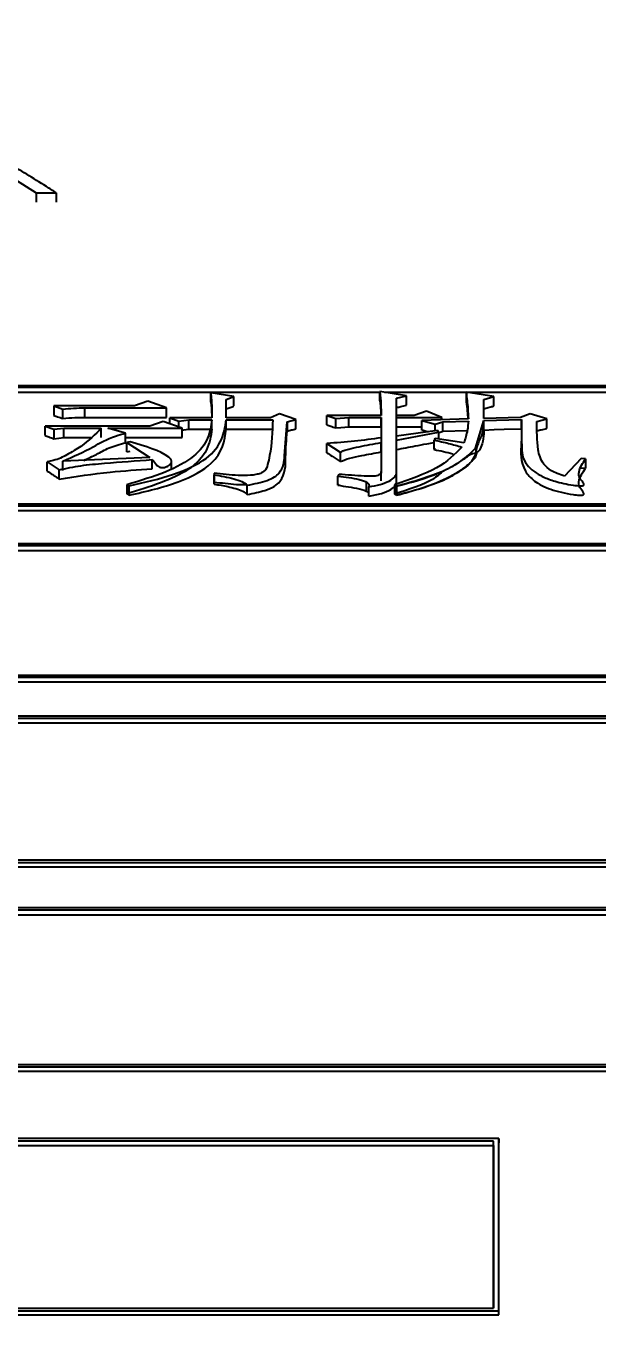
# Model space of a CAD drawing. Header units: millimetres. Extents: x 2126 to 3741, y 477 to 1658.
# Drawn here: x 2374.1 to 2379.69, y 1422.12 to 1434.96 of the extents above; entities that cross this region are included whole.
import ezdxf

# ---------------------------------------------------------------- set-up
doc = ezdxf.new("R2010")
doc.units = ezdxf.units.MM
doc.layers.add('AM_5', color=3, linetype='Continuous', lineweight=25)
doc.styles.add('SLDTEXTSTYLE1', font='txt.shx', dxfattribs={"width": 0.7, "bigfont": 'gbcbig.shx'})
doc.dimstyles.new('SLDDIMSTYLE12$0', dxfattribs={"dimtxt": 12, "dimasz": 10, "dimexe": 0, "dimexo": 0.0625, "dimgap": 0.875, "dimtad": 1, "dimdec": 1, "dimlfac": 1.8, "dimrnd": 1e-09, "dimzin": 12, "dimdsep": 46, "dimtxsty": 'SLDTEXTSTYLE1', "dimcen": 0.09, "dimdle": 8.16, "dimclrd": 3, "dimclre": 3, "dimadec": 0, "dimazin": 3, "dimtfac": 1, "dimtdec": 1, "dimtofl": 0, "dimtmove": 0, "dimatfit": 3, "dimfxl": 0, "dimfrac": 2, "dimtolj": 1, "dimlwd": 5, "dimlwe": 5, "dimarcsym": 0})

# ---------------------------------------------------------------- blocks, each defined once
blk = doc.blocks.new('*D20')
at = {"layer": 'AM_5', "color": 3, "lineweight": 5, "transparency": 16777216}
blk.add_line((2548.033, 1555.7), (2264.196, 1555.7), dxfattribs=at)
at = {"layer": 'AM_5', "color": 3, "linetype": 'Continuous', "lineweight": 5, "transparency": 16777216}
for p, q in [((2264.196, 1545.7), (2264.196, 1266.959)), ((2595.101, 1256.959), (2264.196, 1256.959))]:
    blk.add_line(p, q, dxfattribs=at)
at = {"layer": 'AM_5', "color": 3, "transparency": 16777216}
for points in [[(2262.529, 1545.7), (2265.863, 1545.7), (2264.196, 1555.7)], [(2262.529, 1266.959), (2265.863, 1266.959), (2264.196, 1256.959)]]:
    blk.add_solid(points, dxfattribs=at)
at = {"layer": 'Defpoints', "color": 0, "transparency": 16777216}
for p in [(2548.096, 1555.7), (2264.196, 1256.959), (2595.163, 1256.959)]:
    blk.add_point(p, dxfattribs=at)
at = {"layer": 'AM_5', "color": 0, "transparency": 16777216, "insert": (2257.321, 1403.647), "char_height": 12, "attachment_point": 5, "rotation": 90, "style": 'SLDTEXTSTYLE1'}
blk.add_mtext('\\A1;350', dxfattribs=at)

msp = doc.modelspace()

# ---------------------------------------------------------------- linework, layer by layer
at = {"color": 7, "linetype": 'Continuous', "lineweight": 25}
for p, q in [((2373.899, 1433.517), (2374.194, 1433.333)), ((2374.194, 1433.333), (2374.389, 1433.333)), ((2374.389, 1433.333), (2374.389, 1433.239)), ((2388.819, 1431.444), (2366.836, 1431.444)), ((2388.769, 1431.426), (2366.886, 1431.427)), ((2372.644, 1431.38), (2377.557, 1431.38)), ((2375.286, 1431.292), (2375.156, 1431.246)), ((2375.47, 1431.227), (2375.286, 1431.292)), ((2376.129, 1431.338), (2375.902, 1431.376)), ((2375.902, 1431.284), (2375.902, 1431.376)), ((2376.054, 1431.311), (2376.129, 1431.338)), ((2376.054, 1431.13), (2376.054, 1431.311)), ((2376.054, 1431.219), (2376.054, 1431.311)), ((2376.129, 1431.246), (2376.129, 1431.338)), ((2377.817, 1431.345), (2377.557, 1431.387)), ((2377.557, 1431.295), (2377.557, 1431.387)), ((2377.601, 1431.38), (2383.053, 1431.38)), ((2377.72, 1431.323), (2377.817, 1431.345)), ((2377.72, 1431.154), (2377.72, 1431.323)), ((2377.72, 1431.322), (2377.72, 1431.323)), ((2377.817, 1431.253), (2377.817, 1431.345)), ((2378.672, 1431.338), (2378.401, 1431.38)), ((2378.401, 1431.38), (2378.401, 1431.288)), ((2378.574, 1431.311), (2378.672, 1431.338)), ((2378.574, 1431.123), (2378.574, 1431.311)), ((2378.574, 1431.31), (2378.574, 1431.311)), ((2378.672, 1431.246), (2378.672, 1431.338)), ((2374.366, 1431.246), (2374.366, 1431.154)), ((2374.366, 1431.246), (2374.453, 1431.215)), ((2375.156, 1431.246), (2374.366, 1431.246)), ((2374.453, 1431.123), (2374.453, 1431.215)), ((2374.669, 1431.135), (2374.669, 1431.227)), ((2374.669, 1431.227), (2375.47, 1431.227)), ((2375.47, 1431.135), (2375.47, 1431.227)), ((2376.054, 1431.13), (2376.054, 1431.219)), ((2376.573, 1431.169), (2376.486, 1431.13)), ((2376.735, 1431.115), (2376.573, 1431.169)), ((2377.72, 1431.154), (2377.72, 1431.231)), ((2378.012, 1431.196), (2377.893, 1431.154)), ((2378.163, 1431.134), (2378.012, 1431.196)), ((2378.574, 1431.123), (2378.574, 1431.219)), ((2379.028, 1431.169), (2378.931, 1431.134)), ((2379.191, 1431.119), (2379.028, 1431.169)), ((2374.28, 1431.049), (2374.366, 1431.018)), ((2375.307, 1431.049), (2374.28, 1431.049)), ((2374.28, 1430.957), (2374.28, 1431.049)), ((2374.669, 1431.135), (2375.47, 1431.135)), ((2375.437, 1431.095), (2375.307, 1431.049)), ((2375.621, 1431.029), (2375.437, 1431.095)), ((2375.502, 1431.13), (2375.589, 1431.099)), ((2375.913, 1431.13), (2375.502, 1431.13)), ((2375.502, 1431.072), (2375.502, 1431.13)), ((2375.589, 1431.099), (2375.686, 1431.111)), ((2375.589, 1431.041), (2375.589, 1431.099)), ((2375.686, 1431.111), (2375.913, 1431.111)), ((2375.686, 1431.019), (2375.686, 1431.111)), ((2375.913, 1431.019), (2375.913, 1431.111)), ((2376.486, 1431.13), (2376.054, 1431.13)), ((2376.054, 1431.019), (2376.054, 1431.111)), ((2376.054, 1431.111), (2376.508, 1431.111)), ((2376.649, 1431.092), (2376.735, 1431.115)), ((2376.649, 1431.092), (2376.649, 1431)), ((2376.735, 1431.023), (2376.735, 1431.115)), ((2377.038, 1431.154), (2377.125, 1431.123)), ((2377.568, 1431.154), (2377.038, 1431.154)), ((2377.038, 1431.062), (2377.038, 1431.154)), ((2377.125, 1431.123), (2377.254, 1431.134)), ((2377.125, 1431.031), (2377.125, 1431.123)), ((2377.254, 1431.134), (2377.568, 1431.134)), ((2377.254, 1431.042), (2377.254, 1431.134)), ((2377.254, 1431.042), (2377.568, 1431.042)), ((2377.568, 1431.134), (2377.568, 1430.935)), ((2377.568, 1431.042), (2377.568, 1431.134)), ((2377.568, 1431.042), (2377.568, 1430.844)), ((2377.893, 1431.154), (2377.72, 1431.154)), ((2377.72, 1431.062), (2377.72, 1431.154)), ((2377.72, 1431.134), (2378.163, 1431.134)), ((2377.72, 1430.951), (2377.72, 1431.134)), ((2377.72, 1431.042), (2377.72, 1431.134)), ((2377.72, 1431.042), (2377.968, 1431.042)), ((2378.423, 1431.119), (2377.968, 1431.103)), ((2377.968, 1431.103), (2378.098, 1431.068)), ((2377.968, 1431.011), (2377.968, 1431.103)), ((2378.098, 1431.068), (2378.174, 1431.092)), ((2378.098, 1431.003), (2378.098, 1431.068)), ((2378.163, 1431.11), (2378.163, 1431.134)), ((2378.174, 1431.092), (2378.423, 1431.099)), ((2378.174, 1431), (2378.174, 1431.092)), ((2378.493, 1430.835), (2378.574, 1431.103)), ((2378.931, 1431.134), (2378.574, 1431.123)), ((2378.574, 1431.103), (2378.942, 1431.115)), ((2378.574, 1431.011), (2378.574, 1431.103)), ((2378.574, 1431.103), (2378.574, 1431.103)), ((2378.942, 1431.023), (2378.942, 1431.115)), ((2378.943, 1431.046), (2378.942, 1431.046)), ((2379.093, 1431.095), (2379.191, 1431.119)), ((2379.191, 1431.027), (2379.191, 1431.119)), ((2374.366, 1431.018), (2374.464, 1431.029)), ((2374.366, 1431.018), (2374.366, 1430.926)), ((2374.464, 1431.029), (2374.831, 1431.029)), ((2374.464, 1430.938), (2374.464, 1431.029)), ((2374.464, 1430.938), (2374.727, 1430.938)), ((2374.831, 1430.938), (2374.831, 1431.029)), ((2374.896, 1431.029), (2375.621, 1431.029)), ((2375.069, 1430.979), (2374.896, 1431.029)), ((2375.069, 1430.887), (2375.069, 1430.979)), ((2375.069, 1430.938), (2375.621, 1430.938)), ((2375.621, 1430.938), (2375.621, 1431.029)), ((2375.686, 1431.019), (2375.913, 1431.019)), ((2376.054, 1431.019), (2376.508, 1431.019)), ((2378.12, 1431.006), (2377.72, 1430.951)), ((2377.72, 1430.912), (2378.131, 1430.99)), ((2377.72, 1430.859), (2377.72, 1430.951)), ((2377.72, 1430.601), (2377.72, 1430.912)), ((2377.72, 1430.91), (2377.72, 1430.912)), ((2378.098, 1430.927), (2378.087, 1430.912)), ((2378.087, 1430.82), (2378.087, 1430.912)), ((2378.379, 1430.884), (2378.098, 1430.927)), ((2378.131, 1430.99), (2378.12, 1431.006)), ((2378.131, 1430.99), (2378.131, 1430.922)), ((2378.174, 1431), (2378.412, 1431.007)), ((2378.941, 1430.942), (2378.941, 1430.849)), ((2375.113, 1430.896), (2375.08, 1430.888)), ((2375.08, 1430.888), (2375.307, 1430.741)), ((2375.08, 1430.797), (2375.08, 1430.888)), ((2375.08, 1430.797), (2375.113, 1430.804)), ((2377.038, 1430.88), (2377.168, 1430.793)), ((2377.038, 1430.788), (2377.038, 1430.88)), ((2377.168, 1430.793), (2377.168, 1430.702)), ((2377.568, 1430.888), (2377.568, 1430.605)), ((2377.568, 1430.796), (2377.568, 1430.888)), ((2377.568, 1430.796), (2377.568, 1430.59)), ((2377.72, 1430.51), (2377.72, 1430.82)), ((2378.087, 1430.82), (2378.098, 1430.836)), ((2378.493, 1430.743), (2378.51, 1430.799)), ((2374.301, 1430.61), (2374.301, 1430.701)), ((2374.301, 1430.701), (2374.42, 1430.621)), ((2375.307, 1430.741), (2374.453, 1430.705)), ((2374.453, 1430.614), (2374.453, 1430.705)), ((2375.329, 1430.63), (2375.329, 1430.721)), ((2375.518, 1430.635), (2375.518, 1430.702)), ((2379.526, 1430.733), (2379.364, 1430.561)), ((2379.569, 1430.729), (2379.526, 1430.733)), ((2379.569, 1430.729), (2379.569, 1430.638)), ((2374.42, 1430.53), (2374.42, 1430.621)), ((2375.935, 1430.589), (2375.935, 1430.497)), ((2375.935, 1430.482), (2375.935, 1430.573)), ((2377.157, 1430.577), (2377.146, 1430.561)), ((2377.146, 1430.47), (2377.146, 1430.561)), ((2377.568, 1430.514), (2377.568, 1430.605)), ((2377.72, 1430.51), (2377.72, 1430.601)), ((2379.526, 1430.642), (2379.569, 1430.638)), ((2375.08, 1430.476), (2375.08, 1430.385)), ((2375.08, 1430.476), (2375.102, 1430.464)), ((2375.102, 1430.373), (2375.102, 1430.464)), ((2375.935, 1430.482), (2375.935, 1430.497)), ((2376.259, 1430.381), (2376.259, 1430.472)), ((2377.146, 1430.47), (2377.157, 1430.486)), ((2377.427, 1430.408), (2377.427, 1430.499)), ((2377.449, 1430.364), (2377.449, 1430.455)), ((2377.698, 1430.476), (2377.698, 1430.385)), ((2377.698, 1430.476), (2377.72, 1430.463)), ((2377.72, 1430.463), (2377.72, 1430.372)), ((2366.836, 1430.269), (2388.819, 1430.268)), ((2366.886, 1430.288), (2388.769, 1430.287)), ((2375.102, 1430.373), (2375.08, 1430.385)), ((2377.72, 1430.372), (2377.698, 1430.385)), ((2366.836, 1430.222), (2388.819, 1430.222)), ((2388.769, 1429.898), (2366.786, 1429.898)), ((2388.719, 1429.878), (2366.836, 1429.879)), ((2366.836, 1429.834), (2388.719, 1429.833)), ((2366.786, 1428.592), (2388.769, 1428.592)), ((2366.836, 1428.613), (2388.719, 1428.613)), ((2366.786, 1428.548), (2388.769, 1428.547)), ((2388.819, 1428.212), (2366.836, 1428.213)), ((2366.886, 1428.192), (2388.769, 1428.191)), ((2366.886, 1428.147), (2388.769, 1428.147)), ((2388.769, 1426.804), (2366.886, 1426.804)), ((2366.836, 1426.781), (2388.819, 1426.781)), ((2366.836, 1426.738), (2388.819, 1426.738)), ((2388.769, 1426.335), (2366.786, 1426.336)), ((2388.719, 1426.312), (2366.836, 1426.312)), ((2366.836, 1426.269), (2388.719, 1426.269)), ((2366.786, 1424.78), (2388.769, 1424.78)), ((2366.786, 1424.738), (2388.769, 1424.738)), ((2366.836, 1424.805), (2388.719, 1424.804)), ((2378.719, 1424.078), (2366.736, 1424.078)), ((2378.669, 1424.053), (2366.786, 1424.053)), ((2366.786, 1424.011), (2378.669, 1424.011)), ((2378.669, 1424.011), (2378.669, 1424.053)), ((2378.719, 1424.078), (2378.719, 1424.037)), ((2378.719, 1422.353), (2378.719, 1424.037)), ((2366.736, 1422.393), (2378.719, 1422.393)), ((2366.736, 1422.353), (2378.719, 1422.353)), ((2366.786, 1422.419), (2378.669, 1422.419)), ((2378.719, 1422.353), (2378.719, 1422.393))]:
    msp.add_line(p, q, dxfattribs=at)
at = {"color": 7, "linetype": 'Continuous', "lineweight": 25, "flags": 128}
for points in [[(2374.194, 1433.333), (2374.194, 1433.309), (2374.194, 1433.285), (2374.194, 1433.239)], [(2377.125, 1431.031), (2377.173, 1431.035), (2377.214, 1431.039), (2377.254, 1431.042)], [(2374.366, 1430.926), (2374.415, 1430.932), (2374.464, 1430.938)], [(2375.621, 1431.011), (2375.637, 1431.013), (2375.662, 1431.016), (2375.686, 1431.019)], [(2378.574, 1431.011), (2378.674, 1431.015), (2378.774, 1431.018), (2378.942, 1431.023)]]:
    msp.add_lwpolyline(points, dxfattribs=at)
at = {"color": 7, "linetype": 'Continuous', "lineweight": 25}
for points, knots in [([(2374.389, 1433.333), (2374.357, 1433.353), (2374.197, 1433.454), (2373.889, 1433.644), (2373.613, 1433.807), (2373.466, 1433.894)], [0, 0, 0, 0, 0.104313, 0.521568, 1, 1, 1, 1]), ([(2375.902, 1431.376), (2375.906, 1431.329), (2375.913, 1431.248), (2375.913, 1431.165), (2375.913, 1431.13)], [0, 0, 0, 0, 0.5756678, 1, 1, 1, 1]), ([(2377.557, 1431.387), (2377.561, 1431.345), (2377.567, 1431.268), (2377.568, 1431.189), (2377.568, 1431.154)], [0, 0, 0, 0, 0.5442719, 1, 1, 1, 1]), ([(2377.557, 1431.295), (2377.56, 1431.263), (2377.565, 1431.216), (2377.566, 1431.169), (2377.566, 1431.154)], [0, 0, 0, 0, 0.675043, 1, 1, 1, 1]), ([(2378.401, 1431.38), (2378.407, 1431.326), (2378.417, 1431.24), (2378.421, 1431.152), (2378.423, 1431.119)], [0, 0, 0, 0, 0.617116, 1, 1, 1, 1]), ([(2378.401, 1431.288), (2378.405, 1431.257), (2378.412, 1431.201), (2378.416, 1431.144), (2378.417, 1431.119)], [0, 0, 0, 0, 0.550115, 1, 1, 1, 1]), ([(2374.453, 1431.215), (2374.488, 1431.219), (2374.559, 1431.226), (2374.632, 1431.227), (2374.669, 1431.227)], [0, 0, 0, 0, 0.498867, 1, 1, 1, 1]), ([(2375.902, 1431.284), (2375.906, 1431.242), (2375.911, 1431.192), (2375.912, 1431.142), (2375.912, 1431.133)], [0, 0, 0, 0, 0.82802, 1, 1, 1, 1]), ([(2376.054, 1431.219), (2376.06, 1431.221), (2376.073, 1431.226), (2376.092, 1431.232), (2376.111, 1431.239), (2376.123, 1431.244), (2376.129, 1431.246)], [0, 0, 0, 0, 0.25, 0.5, 0.75, 1, 1, 1, 1]), ([(2377.72, 1431.231), (2377.734, 1431.234), (2377.757, 1431.239), (2377.79, 1431.247), (2377.808, 1431.251), (2377.817, 1431.253)], [0, 0, 0, 0, 0.439881, 0.71994, 1, 1, 1, 1]), ([(2378.574, 1431.219), (2378.588, 1431.223), (2378.611, 1431.229), (2378.643, 1431.238), (2378.662, 1431.243), (2378.672, 1431.246)], [0, 0, 0, 0, 0.420135, 0.710067, 1, 1, 1, 1]), ([(2374.366, 1431.154), (2374.379, 1431.15), (2374.399, 1431.142), (2374.428, 1431.132), (2374.445, 1431.126), (2374.453, 1431.123)], [0, 0, 0, 0, 0.428609, 0.7143039, 1, 1, 1, 1]), ([(2374.453, 1431.123), (2374.493, 1431.127), (2374.564, 1431.134), (2374.637, 1431.135), (2374.669, 1431.135)], [0, 0, 0, 0, 0.558823, 1, 1, 1, 1]), ([(2375.913, 1431.111), (2375.904, 1431.051), (2375.887, 1430.93), (2375.756, 1430.748), (2375.469, 1430.591), (2375.211, 1430.515), (2375.08, 1430.476)], [0, 0, 0, 0, 0.244354, 0.489935, 0.74136, 1, 1, 1, 1]), ([(2375.102, 1430.464), (2375.252, 1430.498), (2375.549, 1430.566), (2375.886, 1430.726), (2376.024, 1430.919), (2376.044, 1431.047), (2376.054, 1431.111)], [0, 0, 0, 0, 0.260193, 0.511851, 0.756551, 1, 1, 1, 1]), ([(2376.508, 1431.111), (2376.504, 1430.994), (2376.499, 1430.849), (2376.46, 1430.68), (2376.445, 1430.618), (2376.39, 1430.586), (2376.344, 1430.574), (2376.27, 1430.564), (2376.128, 1430.565), (2376.012, 1430.579), (2375.935, 1430.589)], [0, 0, 0, 0, 0.489896, 0.610272, 0.706493, 0.735858, 0.765559, 0.797173, 0.865064, 1, 1, 1, 1]), ([(2376.259, 1430.471), (2376.327, 1430.485), (2376.428, 1430.505), (2376.528, 1430.55), (2376.616, 1430.629), (2376.628, 1430.817), (2376.64, 1430.982), (2376.649, 1431.092)], [0, 0, 0, 0, 0.132838, 0.196641, 0.258559, 0.505709, 1, 1, 1, 1]), ([(2377.038, 1431.062), (2377.05, 1431.057), (2377.071, 1431.05), (2377.1, 1431.04), (2377.116, 1431.034), (2377.125, 1431.031)], [0, 0, 0, 0, 0.4286115, 0.7143059, 1, 1, 1, 1]), ([(2378.423, 1431.099), (2378.42, 1431.069), (2378.414, 1430.997), (2378.392, 1430.925), (2378.379, 1430.884)], [0, 0, 0, 0, 0.426568, 1, 1, 1, 1]), ([(2378.497, 1430.789), (2378.499, 1430.803), (2378.503, 1430.831), (2378.528, 1430.908), (2378.562, 1430.961), (2378.571, 1431.04), (2378.573, 1431.085), (2378.574, 1431.098), (2378.574, 1431.103)], [0, 0, 0, 0, 0.068352, 0.139472, 0.508143, 0.851675, 0.94747, 1, 1, 1, 1]), ([(2378.942, 1431.115), (2378.942, 1431.031), (2378.942, 1430.885), (2378.95, 1430.708), (2379.059, 1430.607), (2379.15, 1430.552), (2379.278, 1430.503), (2379.406, 1430.476), (2379.5, 1430.464), (2379.533, 1430.465), (2379.542, 1430.467), (2379.547, 1430.469), (2379.551, 1430.471), (2379.555, 1430.477), (2379.551, 1430.488), (2379.537, 1430.509), (2379.503, 1430.546), (2379.499, 1430.625), (2379.541, 1430.687), (2379.569, 1430.729)], [0, 0, 0, 0, 0.249545, 0.436315, 0.501271, 0.564646, 0.626364, 0.704484, 0.733965, 0.739063, 0.743353, 0.745337, 0.747325, 0.751675, 0.763079, 0.778003, 0.812665, 0.875175, 1, 1, 1, 1]), ([(2379.364, 1430.561), (2379.339, 1430.568), (2379.29, 1430.583), (2379.217, 1430.622), (2379.131, 1430.699), (2379.092, 1430.866), (2379.093, 1431.003), (2379.093, 1431.095)], [0, 0, 0, 0, 0.065694, 0.129902, 0.255713, 0.503859, 1, 1, 1, 1]), ([(2374.28, 1430.957), (2374.292, 1430.953), (2374.313, 1430.945), (2374.342, 1430.935), (2374.358, 1430.929), (2374.366, 1430.926)], [0, 0, 0, 0, 0.428613, 0.714306, 1, 1, 1, 1]), ([(2374.831, 1431.029), (2374.771, 1430.968), (2374.679, 1430.877), (2374.507, 1430.774), (2374.4, 1430.718), (2374.321, 1430.705), (2374.301, 1430.701)], [0, 0, 0, 0, 0.493221, 0.743655, 0.934367, 1, 1, 1, 1]), ([(2374.453, 1430.705), (2374.556, 1430.751), (2374.736, 1430.831), (2374.903, 1430.938), (2375.035, 1430.97), (2375.069, 1430.979)], [0, 0, 0, 0, 0.498749, 0.872406, 1, 1, 1, 1]), ([(2375.913, 1431.019), (2375.903, 1430.952), (2375.884, 1430.817), (2375.672, 1430.572), (2375.307, 1430.456), (2375.08, 1430.385)], [0, 0, 0, 0, 0.274345, 0.550604, 1, 1, 1, 1]), ([(2375.102, 1430.373), (2375.27, 1430.411), (2375.601, 1430.487), (2376.008, 1430.715), (2376.036, 1430.904), (2376.054, 1431.019)], [0, 0, 0, 0, 0.291461, 0.571537, 1, 1, 1, 1]), ([(2376.259, 1430.38), (2376.319, 1430.392), (2376.418, 1430.412), (2376.53, 1430.457), (2376.638, 1430.566), (2376.629, 1430.753), (2376.642, 1430.915), (2376.649, 1431)], [0, 0, 0, 0, 0.117242, 0.195683, 0.274072, 0.616161, 1, 1, 1, 1]), ([(2376.649, 1431), (2376.663, 1431.004), (2376.692, 1431.011), (2376.721, 1431.019), (2376.735, 1431.023)], [0, 0, 0, 0, 0.5, 1, 1, 1, 1]), ([(2377.568, 1430.935), (2377.482, 1430.923), (2377.309, 1430.899), (2377.129, 1430.886), (2377.038, 1430.88)], [0, 0, 0, 0, 0.499593, 1, 1, 1, 1]), ([(2377.968, 1431.011), (2377.982, 1431.008), (2378.004, 1431.002), (2378.026, 1430.996), (2378.033, 1430.994)], [0, 0, 0, 0, 0.643901, 1, 1, 1, 1]), ([(2378.087, 1430.912), (2378.135, 1430.902), (2378.229, 1430.882), (2378.315, 1430.857), (2378.358, 1430.844)], [0, 0, 0, 0, 0.507162, 1, 1, 1, 1]), ([(2378.131, 1430.986), (2378.132, 1430.987), (2378.147, 1430.991), (2378.161, 1430.996), (2378.174, 1431)], [0, 0, 0, 0, 0.125351, 1, 1, 1, 1]), ([(2378.574, 1431.011), (2378.574, 1431.01), (2378.574, 1430.998), (2378.572, 1430.953), (2378.564, 1430.888), (2378.531, 1430.806), (2378.508, 1430.794), (2378.497, 1430.789)], [0, 0, 0, 0, 0.0144486, 0.1335513, 0.4957535, 0.7437002, 1, 1, 1, 1]), ([(2378.942, 1431.023), (2378.942, 1430.978), (2378.941, 1430.841), (2378.924, 1430.665), (2379.058, 1430.51), (2379.218, 1430.426), (2379.386, 1430.388), (2379.493, 1430.374), (2379.524, 1430.373), (2379.538, 1430.375), (2379.546, 1430.377), (2379.552, 1430.381), (2379.555, 1430.387), (2379.545, 1430.411), (2379.504, 1430.449), (2379.498, 1430.533), (2379.54, 1430.594), (2379.569, 1430.638)], [0, 0, 0, 0, 0.135472, 0.406763, 0.50628, 0.604985, 0.704283, 0.727912, 0.736946, 0.74078, 0.744655, 0.748047, 0.752351, 0.764139, 0.816594, 0.869623, 1, 1, 1, 1]), ([(2379.093, 1431.004), (2379.108, 1431.007), (2379.131, 1431.013), (2379.163, 1431.02), (2379.182, 1431.025), (2379.191, 1431.027)], [0, 0, 0, 0, 0.44, 0.72, 1, 1, 1, 1]), ([(2374.66, 1430.714), (2374.702, 1430.733), (2374.788, 1430.773), (2374.901, 1430.84), (2375.013, 1430.871), (2375.069, 1430.887)], [0, 0, 0, 0, 0.319596, 0.657164, 1, 1, 1, 1]), ([(2375.329, 1430.721), (2375.344, 1430.705), (2375.362, 1430.684), (2375.38, 1430.659), (2375.396, 1430.65), (2375.41, 1430.645), (2375.419, 1430.644), (2375.429, 1430.643), (2375.442, 1430.644), (2375.461, 1430.649), (2375.483, 1430.658), (2375.508, 1430.673), (2375.519, 1430.695), (2375.519, 1430.721), (2375.425, 1430.804), (2375.26, 1430.852), (2375.113, 1430.896)], [0, 0, 0, 0, 0.122721, 0.15416, 0.184961, 0.198897, 0.205533, 0.212114, 0.225991, 0.241808, 0.277356, 0.311034, 0.368969, 0.430506, 0.491702, 1, 1, 1, 1]), ([(2377.038, 1430.788), (2377.056, 1430.777), (2377.086, 1430.757), (2377.129, 1430.728), (2377.155, 1430.71), (2377.168, 1430.702)], [0, 0, 0, 0, 0.4031195, 0.7015597, 1, 1, 1, 1]), ([(2377.168, 1430.793), (2377.179, 1430.799), (2377.202, 1430.812), (2377.268, 1430.829), (2377.387, 1430.856), (2377.496, 1430.875), (2377.568, 1430.888)], [0, 0, 0, 0, 0.120416, 0.244636, 0.495058, 1, 1, 1, 1]), ([(2377.168, 1430.702), (2377.198, 1430.714), (2377.26, 1430.739), (2377.402, 1430.766), (2377.505, 1430.785), (2377.568, 1430.796)], [0, 0, 0, 0, 0.2729687, 0.5543374, 1, 1, 1, 1]), ([(2378.358, 1430.844), (2378.288, 1430.773), (2378.146, 1430.628), (2377.849, 1430.527), (2377.698, 1430.476)], [0, 0, 0, 0, 0.492671, 1, 1, 1, 1]), ([(2377.72, 1430.82), (2377.78, 1430.832), (2377.879, 1430.851), (2378.002, 1430.874), (2378.064, 1430.886), (2378.087, 1430.89)], [0, 0, 0, 0, 0.4959559, 0.8067962, 1, 1, 1, 1]), ([(2377.72, 1430.463), (2377.882, 1430.509), (2378.125, 1430.577), (2378.371, 1430.711), (2378.45, 1430.791), (2378.493, 1430.835)], [0, 0, 0, 0, 0.480373, 0.715158, 1, 1, 1, 1]), ([(2378.502, 1430.787), (2378.476, 1430.74), (2378.449, 1430.691), (2378.411, 1430.66), (2378.346, 1430.609), (2378.186, 1430.516), (2377.955, 1430.433), (2377.79, 1430.389), (2377.738, 1430.377), (2377.72, 1430.372)], [0, 0, 0, 0, 0.172585, 0.175983, 0.205093, 0.521257, 0.851512, 0.949107, 1, 1, 1, 1]), ([(2377.72, 1430.463), (2377.737, 1430.468), (2377.906, 1430.507), (2378.137, 1430.584), (2378.319, 1430.685), (2378.388, 1430.734), (2378.41, 1430.75), (2378.416, 1430.755), (2378.449, 1430.781), (2378.476, 1430.784), (2378.502, 1430.787)], [0, 0, 0, 0, 0.048659, 0.478007, 0.711563, 0.794803, 0.817387, 0.823945, 0.827352, 1, 1, 1, 1]), ([(2378.087, 1430.82), (2378.118, 1430.814), (2378.18, 1430.801), (2378.242, 1430.786), (2378.273, 1430.777), (2378.275, 1430.777)], [0, 0, 0, 0, 0.472115, 0.967418, 1, 1, 1, 1]), ([(2374.42, 1430.621), (2374.489, 1430.636), (2374.629, 1430.666), (2374.939, 1430.693), (2375.173, 1430.71), (2375.329, 1430.721)], [0, 0, 0, 0, 0.246072, 0.496734, 1, 1, 1, 1]), ([(2377.72, 1430.372), (2377.882, 1430.418), (2378.125, 1430.486), (2378.371, 1430.62), (2378.45, 1430.7), (2378.493, 1430.743)], [0, 0, 0, 0, 0.480491, 0.715254, 1, 1, 1, 1]), ([(2374.301, 1430.61), (2374.319, 1430.598), (2374.347, 1430.579), (2374.387, 1430.553), (2374.409, 1430.538), (2374.42, 1430.53)], [0, 0, 0, 0, 0.442564, 0.721282, 1, 1, 1, 1]), ([(2374.42, 1430.53), (2374.584, 1430.556), (2374.878, 1430.603), (2375.19, 1430.622), (2375.329, 1430.63)], [0, 0, 0, 0, 0.5559142, 1, 1, 1, 1]), ([(2375.935, 1430.589), (2375.935, 1430.586), (2375.935, 1430.58), (2375.935, 1430.575), (2375.935, 1430.573)], [0, 0, 0, 0, 0.56, 1, 1, 1, 1]), ([(2375.935, 1430.573), (2376, 1430.562), (2376.098, 1430.545), (2376.211, 1430.509), (2376.243, 1430.484), (2376.259, 1430.472)], [0, 0, 0, 0, 0.509707, 0.758863, 1, 1, 1, 1]), ([(2377.146, 1430.561), (2377.218, 1430.552), (2377.308, 1430.541), (2377.398, 1430.514), (2377.434, 1430.498), (2377.454, 1430.477), (2377.451, 1430.462), (2377.449, 1430.455)], [0, 0, 0, 0, 0.513521, 0.639448, 0.762318, 0.88191, 1, 1, 1, 1]), ([(2377.568, 1430.605), (2377.568, 1430.597), (2377.567, 1430.585), (2377.549, 1430.571), (2377.526, 1430.563), (2377.497, 1430.558), (2377.455, 1430.558), (2377.341, 1430.563), (2377.239, 1430.571), (2377.157, 1430.577)], [0, 0, 0, 0, 0.116135, 0.174978, 0.235386, 0.296971, 0.360825, 0.490326, 1, 1, 1, 1]), ([(2377.449, 1430.455), (2377.487, 1430.462), (2377.561, 1430.476), (2377.652, 1430.51), (2377.711, 1430.553), (2377.717, 1430.585), (2377.72, 1430.601)], [0, 0, 0, 0, 0.2601448, 0.513561, 0.7588753, 1, 1, 1, 1]), ([(2378.182, 1430.615), (2378.148, 1430.585), (2378.044, 1430.491), (2377.837, 1430.428), (2377.698, 1430.385)], [0, 0, 0, 0, 0.323931, 1, 1, 1, 1]), ([(2376.253, 1430.476), (2376.219, 1430.475), (2376.148, 1430.473), (2376.044, 1430.488), (2375.971, 1430.494), (2375.935, 1430.497)], [0, 0, 0, 0, 0.311718, 0.656171, 1, 1, 1, 1]), ([(2375.935, 1430.482), (2375.98, 1430.474), (2376.054, 1430.463), (2376.148, 1430.438), (2376.219, 1430.414), (2376.246, 1430.392), (2376.259, 1430.381)], [0, 0, 0, 0, 0.348073, 0.570364, 0.788384, 1, 1, 1, 1]), ([(2377.146, 1430.47), (2377.216, 1430.461), (2377.32, 1430.447), (2377.422, 1430.418), (2377.435, 1430.403), (2377.435, 1430.403)], [0, 0, 0, 0, 0.659998, 0.98999, 1, 1, 1, 1]), ([(2377.449, 1430.364), (2377.491, 1430.372), (2377.574, 1430.388), (2377.664, 1430.425), (2377.713, 1430.468), (2377.717, 1430.496), (2377.72, 1430.51)], [0, 0, 0, 0, 0.290992, 0.572857, 0.787844, 1, 1, 1, 1]), ([(2378.669, 1422.419), (2378.669, 1422.591), (2378.669, 1422.936), (2378.669, 1423.481), (2378.669, 1423.85), (2378.669, 1424.053)], [0, 0, 0, 0, 0.30968, 0.619361, 1, 1, 1, 1]), ([(2378.669, 1424.011), (2378.669, 1423.878), (2378.669, 1423.612), (2378.669, 1423.085), (2378.669, 1422.683), (2378.669, 1422.419)], [0, 0, 0, 0, 0.256293, 0.512586, 1, 1, 1, 1]), ([(2378.719, 1422.393), (2378.719, 1422.565), (2378.719, 1422.909), (2378.719, 1423.473), (2378.719, 1423.858), (2378.719, 1424.078)], [0, 0, 0, 0, 0.300085, 0.600171, 1, 1, 1, 1])]:
    msp.add_open_spline(points, degree=3, knots=knots, dxfattribs=at)

# ---------------------------------------------------------------- dimensions: what is measured, and where the dimension line sits
at = {"layer": 'AM_5'}
dim = msp.add_linear_dim(base=(2264.196, 1256.959), p1=(2548.096, 1555.7), p2=(2595.163, 1256.959), angle=90, text='350', dimstyle='SLDDIMSTYLE12$0', override={"dimlfac": 1}, dxfattribs=at)
dim.commit()
dim.dimension.update_dxf_attribs({"geometry": '*D20', "text_midpoint": (2264.196, 1403.647), "dimtype": 160})

doc.saveas('drawing.dxf')
